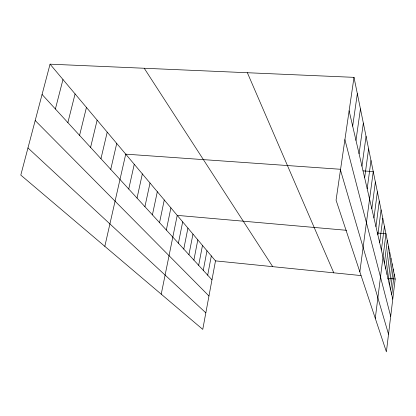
<?xml version="1.0" encoding="UTF-8"?>
<svg xmlns="http://www.w3.org/2000/svg" width="416" height="416" viewBox="0 0 416 416"><rect width="100%" height="100%" fill="white"/><g stroke="black" fill="none" stroke-linecap="round" stroke-linejoin="round"><path stroke-width="0.62" d="M391.711 294.59L394.196 274.123M354 77.35L395.2 279.027L386.396 351.827L336.066 200.19L354 77.35L50.06 64.173L20.8 175.1L202.753 329.384L215.493 260.884L50.06 64.173M388.289 279.812L390.952 258.222M389.475 284.934L392.075 263.734M390.614 289.853L393.156 269.027M385.762 268.923L388.56 246.511M387.052 274.482L389.782 252.486M375.279 318.344L385.954 233.776L377.156 233.002M384.42 263.12L387.286 240.282M379.673 242.632L382.793 218.275M381.384 250.032L384.415 226.221M375.96 226.626L379.283 201.11M377.863 234.837L381.082 209.919M373.953 217.953L377.385 191.812M359.84 271.82L373.251 171.59L362.965 170.862M371.826 208.78L375.378 181.99M367.188 188.765L370.999 160.56M364.65 177.809L368.607 148.85M361.946 166.145L366.064 136.386M359.06 153.702L363.345 123.094M355.976 140.395L360.448 108.893M352.669 126.126L357.339 93.683M207.693 275.168L211.312 255.913M203.263 270.332L206.976 250.76M198.666 265.314L202.483 245.409M193.887 260.104L197.813 239.86M188.926 254.691L192.967 234.094M183.768 249.064L187.923 228.103M178.402 243.209L182.681 221.868M161.226 294.169L177.221 215.374L346.502 230.298M166.332 230.038L170.898 207.854M159.536 222.628L164.268 199.976M152.412 214.848L157.316 191.708M144.919 206.679L150.015 183.03M137.041 198.084L142.34 173.898M128.742 189.03L134.254 164.289M104.822 246.345L125.731 154.154L340.6 169.286M110.739 169.39L116.735 143.452M100.958 158.714L107.219 132.137M90.584 147.399L97.136 120.151M79.576 135.387L86.445 107.437M67.87 122.616L75.078 93.922M55.39 109.002L62.972 79.529M215.493 260.884L361.026 275.574M387.728 278.273L395.2 279.027M27.96 147.945L205.832 312.837M35.194 120.536L208.962 295.989M42.068 94.463L211.968 279.833M144.227 68.255L272.704 266.661M247.369 72.727L333.767 272.823M340.47 170.03L388.523 334.225M344.906 139.646L390.692 316.316M349.118 110.796L392.766 299.146"/></g></svg>
